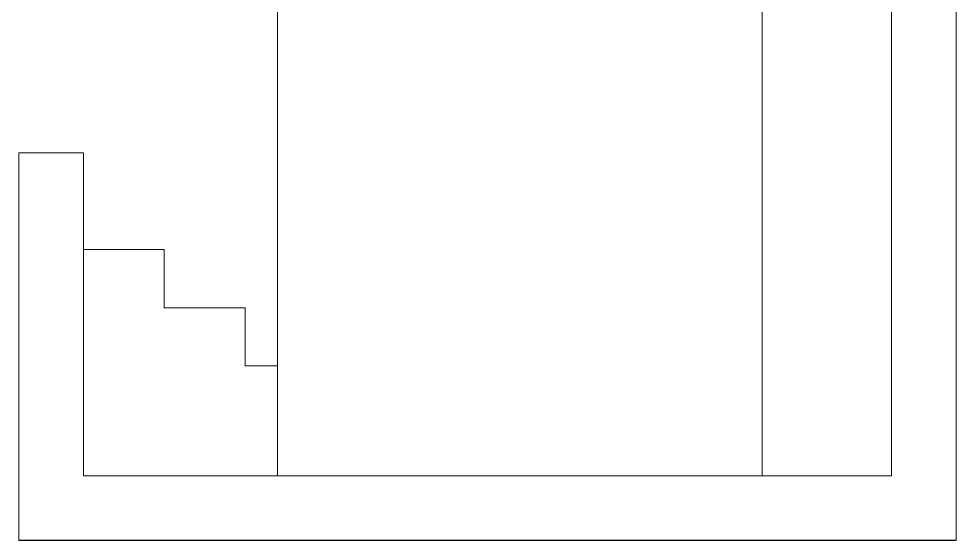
# Model space of a CAD drawing. Header units: millimetres. Extents: x 100 to 940, y 100 to 694.
# Drawn here: x 507.7 to 580.2, y 386.3 to 426.6 of the extents above; entities that cross this region are included whole.
import ezdxf

# ---------------------------------------------------------------- set-up
doc = ezdxf.new("R2010")
doc.units = ezdxf.units.MM
doc.layers.add('M-EQUIPAMENTOS', color=1, linetype='Continuous', lineweight=9)
doc.layers.add('PAREDE', color=7, linetype='Continuous', lineweight=9)

msp = doc.modelspace()

# ---------------------------------------------------------------- linework, layer by layer
msp.add_line((507.664, 386.254), (580.164, 386.254))
at = {"layer": 'M-EQUIPAMENTOS'}
for p, q in [((527.664, 466.254), (527.664, 391.254)), ((565.164, 466.254), (565.164, 391.254))]:
    msp.add_line(p, q, dxfattribs=at)
at = {"layer": 'PAREDE'}
for p, q in [((575.164, 391.254), (575.164, 473.754)), ((580.164, 386.254), (580.164, 442.62)), ((512.664, 416.254), (507.664, 416.254)), ((507.664, 416.254), (507.664, 386.254)), ((512.664, 391.254), (512.664, 416.254)), ((512.664, 408.754), (518.914, 408.754)), ((518.914, 408.754), (518.914, 404.254)), ((518.914, 404.254), (525.164, 404.254)), ((525.164, 404.254), (525.164, 399.754)), ((525.164, 399.754), (527.664, 399.754)), ((575.164, 391.254), (512.664, 391.254))]:
    msp.add_line(p, q, dxfattribs=at)

doc.saveas('drawing.dxf')
